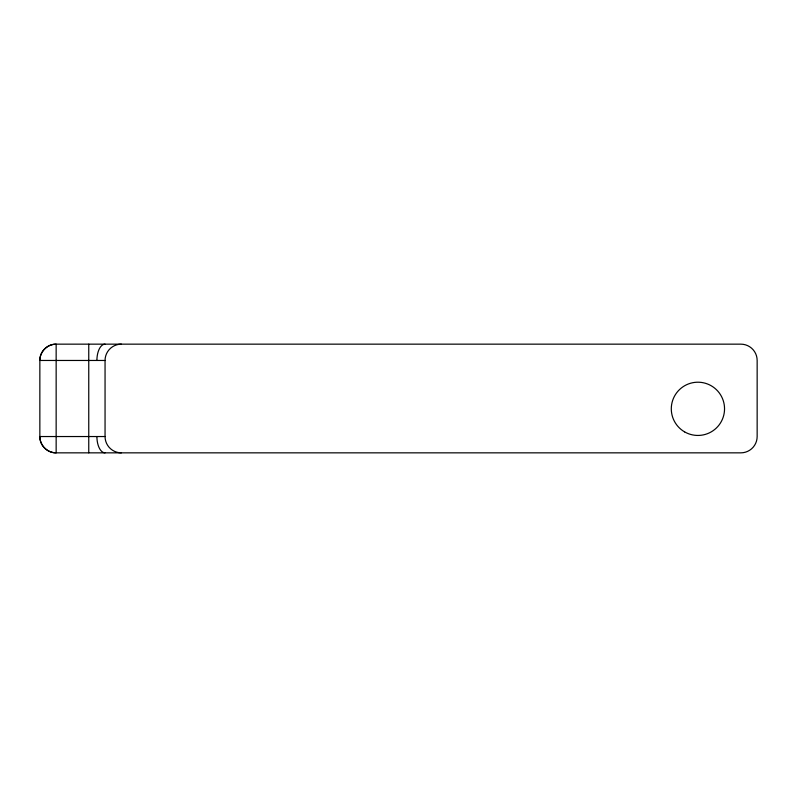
<?xml version="1.0" encoding="UTF-8"?>
<svg xmlns="http://www.w3.org/2000/svg" width="797" height="797" viewBox="0 0 797 797"><rect width="100%" height="100%" fill="white"/><g stroke="black" fill="none" stroke-linecap="round" stroke-linejoin="round"><path stroke-width="1.2" d="M121.363 344.155A16.299 16.299 0 0 0 105.055 360.463L39.85 360.463L39.85 436.537C39.631 445.244 47.441 453.065 56.149 452.845L740.851 452.845A16.299 16.299 0 0 0 757.15 436.537L757.15 360.463A16.299 16.299 0 0 0 740.851 344.155L56.149 344.155C47.441 343.935 39.631 351.756 39.85 360.463A16.299 16.299 0 0 1 56.149 344.155L56.149 452.845A16.299 16.299 0 0 1 39.85 436.537L105.055 436.537A16.299 16.299 0 0 0 121.363 452.845M105.055 360.463L105.055 436.537M88.756 344.155L88.756 452.845M105.055 452.845A16.299 8.149 90 0 1 96.905 436.537M96.905 360.463A16.299 8.149 -90 0 1 105.055 344.155M684.603 431.884A26.63 26.63 0 0 0 724.543 408.821A26.63 26.63 0 0 0 684.603 385.768A26.63 26.63 0 0 0 684.603 431.884"/></g></svg>
